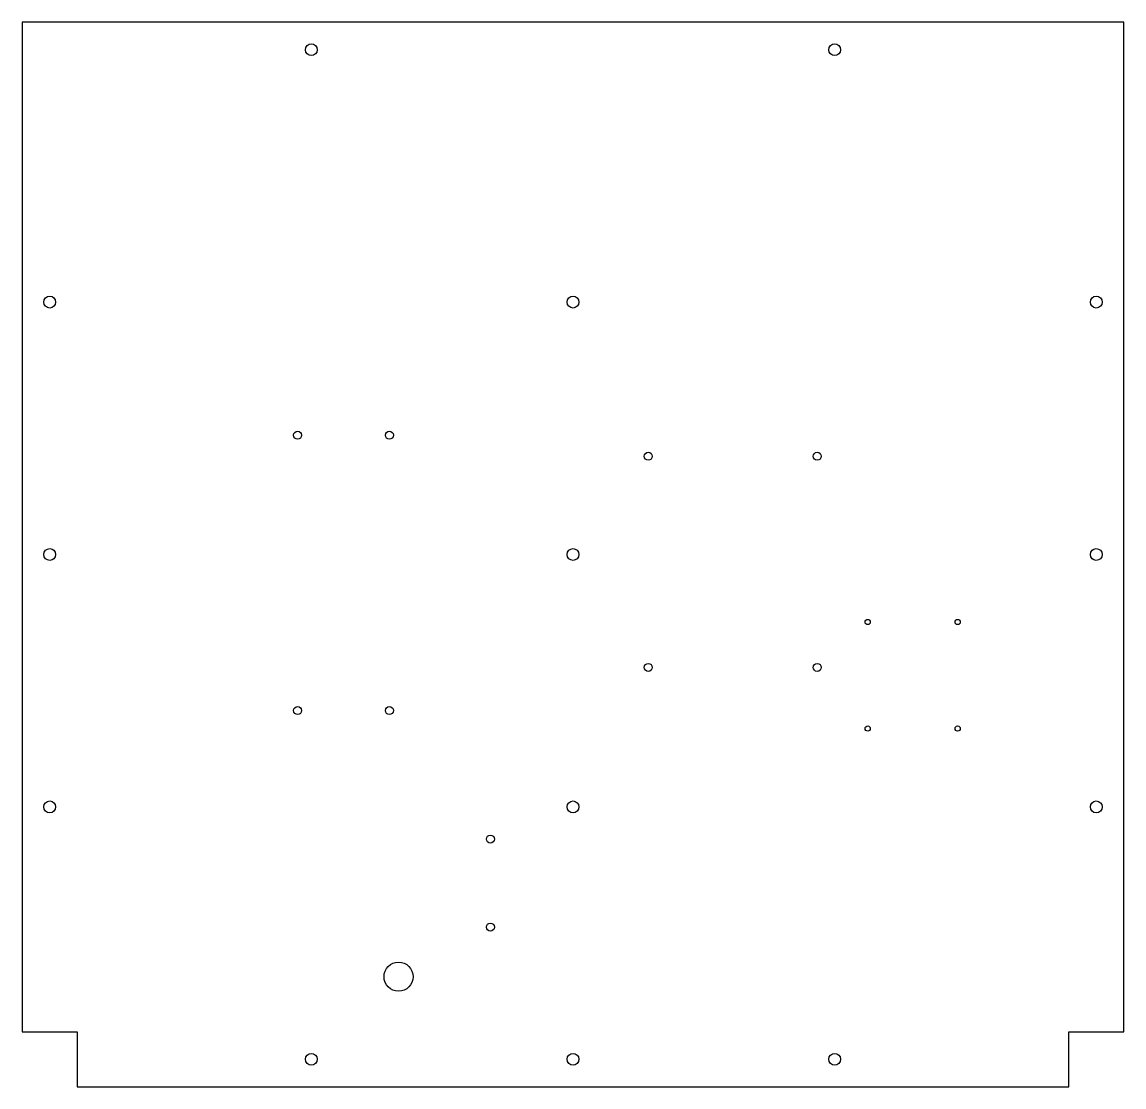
# Model space of a CAD drawing. Header units: millimetres. Extents: x -300 to 300, y -290 to 290.
import ezdxf

# ---------------------------------------------------------------- set-up
doc = ezdxf.new("R2010")
doc.units = ezdxf.units.MM
doc.layers.add('CUTOUTS', color=1, linetype='CONTINUOUS')
doc.layers.add('PERIMETER', color=5, linetype='CONTINUOUS')

msp = doc.modelspace()

# ---------------------------------------------------------------- linework, layer by layer
at = {"layer": 'CUTOUTS'}
for centre, radius in [((-142.5, 275), 3.225), ((142.5, 275), 3.225), ((-285, 137.5), 3.225), ((0, 137.5), 3.225), ((285, 137.5), 3.225), ((-150, 65), 2.175), ((-100, 65), 2.175), ((41, 53.5), 2.175), ((133, 53.5), 2.175), ((-285, 0), 3.225), ((0, 0), 3.225), ((285, 0), 3.225), ((160.5, -36.8), 1.425), ((209.5, -36.8), 1.425), ((41, -61.5), 2.175), ((133, -61.5), 2.175), ((-150, -85), 2.175), ((-100, -85), 2.175), ((160.5, -94.8), 1.425), ((209.5, -94.8), 1.425), ((-285, -137.5), 3.225), ((0, -137.5), 3.225), ((285, -137.5), 3.225), ((-45, -155), 2.175), ((-45, -203), 2.175), ((-95, -230), 7.925), ((-142.5, -275), 3.225), ((0, -275), 3.225), ((142.5, -275), 3.225)]:
    msp.add_circle(centre, radius, dxfattribs=at)
at = {"layer": 'PERIMETER'}
for p, q in [((300.075, 290.075), (-300.075, 290.075)), ((-300.075, 290.075), (-300.075, -260.075)), ((300.075, -260.075), (300.075, 290.075)), ((-300.075, -260.075), (-270.075, -260.075)), ((-270.075, -260.075), (-270.075, -290.075)), ((270.075, -290.075), (270.075, -260.075)), ((270.075, -260.075), (300.075, -260.075)), ((-270.075, -290.075), (270.075, -290.075))]:
    msp.add_line(p, q, dxfattribs=at)

doc.saveas('drawing.dxf')
